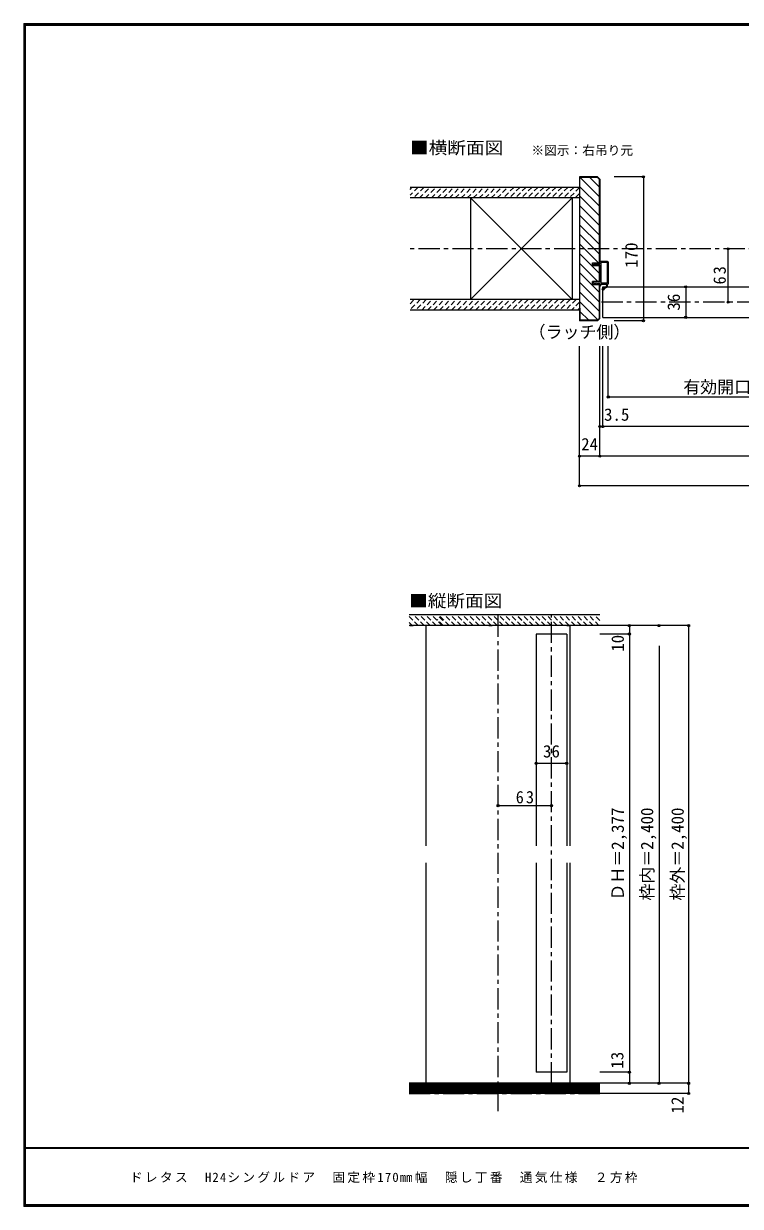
# Model space of a CAD drawing. Units: millimetres at full size, sheet at 1:5. Extents: x -973 to 977, y -718 to 696.
# Drawn here: x -973 to -127, y -701 to 696 of the extents above; entities that cross this region are included whole.
import ezdxf
from ezdxf.enums import TextEntityAlignment as Align

# ---------------------------------------------------------------- set-up
doc = ezdxf.new("R2010")
doc.units = ezdxf.units.MM
doc.header["$LTSCALE"] = 5
doc.header["$PDMODE"] = 32
doc.header["$PDSIZE"] = 2.5
doc.linetypes.add('CHAIN1', pattern=[8, 5, -1, 1, -1])
doc.linetypes.add('DASHED1', pattern=[1.8, 1.2, -0.6])
for name, color, linetype in [('0-0_補助線', 7, 'Continuous'), ('0-1_通り芯', 4, 'CHAIN1'), ('0-3_仕上げ', 7, 'Continuous'), ('0-4_枠', 3, 'Continuous'), ('0-6_扉', 6, 'Continuous'), ('0-A_文字', 3, 'Continuous'), ('0-B_寸法', 4, 'Continuous'), ('0-C_ハッチ', 4, 'DASHED1'), ('F-1_枠', 6, 'Continuous'), ('F-A_文字', 7, 'Continuous')]:
    doc.layers.add(name, color=color, linetype=linetype)
doc.styles.add('ＭＳ ゴシック', font='')
doc.styles.get('ＭＳ ゴシック').set_extended_font_data('MS Gothic')

# ---------------------------------------------------------------- blocks, each defined once
blk = doc.blocks.new('2')
at = {"layer": '0-0_補助線'}
for p, q in [((-9.846, -9.622), (-9.846, 15.078)), ((-8.846, 16.078), (0.354, 16.078)), ((-8.846, 15.878), (0.637, 15.878)), ((-8.446, 14.378), (-8.446, -8.922)), ((-8.146, 14.678), (-1.546, 14.678)), ((-1.246, 14.378), (-1.246, -8.922)), ((0.154, 11.653), (2.154, 11.653)), ((0.154, 11.653), (0.154, -8.497)), ((2.154, 10.953), (2.154, 11.653)), ((3.154, 11.653), (2.512, 10.83)), ((3.154, 11.653), (6.154, 11.653)), ((4.154, 13.753), (4.154, 13.053)), ((5.154, 13.053), (4.512, 13.876)), ((7.154, 13.053), (5.154, 13.053)), ((6.154, 10.953), (6.154, 11.653)), ((7.558, 12.258), (6.516, 10.835)), ((-1.48, -10.622), (-8.846, -10.622)), ((-1.546, -9.222), (-8.146, -9.222)), ((-1.189, -10.85), (-0.732, -12.694)), ((0.354, -12.922), (-0.441, -12.922)), ((0.154, -8.497), (2.154, -8.497)), ((4.154, -9.897), (0.154, -9.897)), ((0.154, -9.897), (0.154, -10.622)), ((0.154, -10.622), (0.645, -12.548)), ((2.154, -7.797), (2.154, -8.497)), ((3.154, -8.497), (2.512, -7.674)), ((3.154, -8.497), (6.154, -8.497)), ((4.154, -10.597), (4.154, -9.897)), ((5.154, -9.897), (4.512, -10.72)), ((7.154, -9.897), (5.154, -9.897)), ((6.154, -7.797), (6.154, -8.497)), ((7.558, -9.101), (6.516, -7.679))]:
    blk.add_line(p, q, dxfattribs=at)
for points in [[(-9.646, 15.078), (-9.646, -9.622), (-9.846, -9.622)], [(4.154, 13.053), (0.154, 13.053), (0.649, 15.723)]]:
    blk.add_lwpolyline(points, dxfattribs=at)
for centre, radius, start, end in [((-8.846, 15.078), 1, 90, 180), ((-8.846, 15.078), 0.8, 90, 180), ((-8.146, 14.378), 0.3, 90, 180), ((-1.546, 14.378), 0.3, 0, 90), ((0.354, 15.778), 0.3, 349.49875, 90), ((2.354, 10.953), 0.2, 180, 322.03043), ((4.354, 13.753), 0.2, 37.96957, 180), ((6.354, 10.953), 0.2, 180, 323.78053), ((7.154, 12.553), 0.5, 323.78053, 90), ((-8.846, -9.622), 1, 180, 270), ((-2.846, -10.72), 6, 179.06153, 259.29815), ((-8.146, -8.922), 0.3, 180, 270), ((-2.846, -10.72), 5.3, 178.93757, 259.29815), ((-1.546, -8.922), 0.3, 270, 0), ((-1.48, -10.922), 0.3, 13.9282, 90), ((-0.441, -12.622), 0.3, 193.9282, 270), ((0.354, -12.622), 0.3, 270, 14.29438), ((2.354, -7.797), 0.2, 37.96957, 180), ((4.354, -10.597), 0.2, 180, 322.03043), ((6.354, -7.797), 0.2, 36.21947, 180), ((7.154, -9.397), 0.5, 270, 36.21947), ((-3.896, -16.272), 0.35, 259.29815, 79.29815)]:
    blk.add_arc(centre, radius, start, end, dxfattribs=at)
blk.add_point((-3.896, -16.622), dxfattribs=at)

msp = doc.modelspace()

# ---------------------------------------------------------------- linework, layer by layer
at = {"layer": '0-1_通り芯'}
for p, q in [((517.653, 430), (-517.347, 430)), ((293.653, 367), (-293.347, 367)), ((-413.412, -588.252), (-413.412, -2.5)), ((-350.412, -555.5), (-350.412, -2.5)), ((-518.412, -567.5), (-293.412, -567.5))]:
    msp.add_line(p, q, dxfattribs=at)
at = {"layer": '0-3_仕上げ', "color": 2}
for p, q in [((-317.347, 502.5), (-517.347, 502.5)), ((-317.347, 490), (-517.347, 490)), ((-317.347, 370), (-517.347, 370)), ((-317.347, 357.5), (-517.347, 357.5)), ((-293.412, -555.5), (-518.412, -555.5)), ((-293.412, -567.5), (-518.412, -567.5))]:
    msp.add_line(p, q, dxfattribs=at)
at = {"layer": '0-3_仕上げ', "color": 3}
for p, q in [((-445.847, 490), (-445.847, 370)), ((-325.847, 490), (-325.847, 370))]:
    msp.add_line(p, q, dxfattribs=at)
at = {"layer": '0-3_仕上げ'}
for p, q in [((-325.847, 370), (-445.847, 490)), ((-445.847, 370), (-325.847, 490)), ((-293.412, -557), (-518.412, -557)), ((-293.412, -558.5), (-518.412, -558.5)), ((-293.412, -560), (-518.412, -560)), ((-293.412, -561.5), (-518.412, -561.5)), ((-293.412, -563), (-518.412, -563)), ((-293.412, -564.5), (-518.412, -564.5)), ((-293.412, -566), (-518.412, -566))]:
    msp.add_line(p, q, dxfattribs=at)
at = {"layer": '0-4_枠'}
for p, q in [((-317.347, 515), (-317.347, 345)), ((-296.175, 515), (-317.347, 515)), ((-296.383, 514.5), (-293.847, 511.964)), ((-296.175, 515), (-293.347, 512.172)), ((-293.847, 413.5), (-293.847, 511.964)), ((-293.347, 512.172), (-293.347, 413.5)), ((-316.847, 500), (-317.347, 500)), ((-293.347, 409.8), (-301.847, 409.8)), ((-293.847, 391.2), (-293.847, 409.8)), ((-293.347, 391.2), (-293.347, 409.8)), ((-301.847, 387.5), (-301.847, 391.2)), ((-293.347, 391.2), (-301.847, 391.2)), ((-293.347, 387.5), (-301.847, 387.5)), ((-293.847, 348.036), (-293.847, 387.5)), ((-293.347, 347.828), (-293.347, 387.5)), ((-316.847, 360), (-317.347, 360)), ((-316.847, 360), (-316.847, 345.5)), ((-296.175, 345), (-317.347, 345)), ((-296.382, 345.5), (-316.847, 345.5)), ((-296.382, 345.5), (-293.847, 348.036)), ((-296.175, 345), (-293.347, 347.828))]:
    msp.add_line(p, q, dxfattribs=at)
at = {"layer": '0-4_枠', "color": 4}
for p, q in [((-498.412, -275), (-498.412, -15)), ((-328.412, -275), (-328.412, -15)), ((-498.412, -555.5), (-498.412, -295)), ((-328.412, -555.5), (-328.412, -295))]:
    msp.add_line(p, q, dxfattribs=at)
at = {"layer": '0-4_枠'}
for points in [[(-316.847, 500), (-316.847, 514.5), (-296.383, 514.5)], [(-301.847, 409.8), (-301.847, 413.5), (-293.347, 413.5)]]:
    msp.add_lwpolyline(points, dxfattribs=at)
at = {"layer": '0-6_扉'}
for p, q in [((-289.847, 349), (-289.847, 385)), ((-289.847, 385), (-8.347, 385)), ((-289.847, 349), (-8.347, 349)), ((-368.412, -25), (-368.412, -275)), ((-332.412, -25), (-332.412, -275)), ((-368.412, -295), (-368.412, -542.5)), ((-332.412, -295), (-332.412, -542.5)), ((-332.412, -542.5), (-368.412, -542.5))]:
    msp.add_line(p, q, dxfattribs=at)
at = {"layer": '0-B_寸法'}
for p, q in [((-241.925, 515), (-276.447, 515)), ((-241.925, 515), (-241.925, 345)), ((-141.925, 367), (-141.925, 430)), ((-191.925, 385), (-191.925, 349)), ((-241.925, 345), (-276.447, 345)), ((-317.347, 150), (-317.347, 315)), ((-293.347, 185), (-293.347, 315)), ((-289.847, 220), (-289.847, 315)), ((-283.347, 255), (-283.347, 315)), ((-283.347, 255), (256.553, 255)), ((293.653, 220), (-293.347, 220)), ((317.653, 185), (-317.347, 185)), ((317.653, 150), (-317.347, 150)), ((-517.513, -15), (-513.513, -15)), ((-479.412, -15), (-483.412, -15)), ((-424.336, -15), (-420.336, -15)), ((-332.412, -15), (-328.412, -15)), ((-188.555, -15), (-293.412, -15)), ((-258.412, -25), (-293.412, -25)), ((-258.412, -15), (-258.412, -555.5)), ((-223.412, -15), (-258.412, -15)), ((-188.555, -15), (-188.555, -567.5)), ((-223.412, -39), (-223.412, -555.5)), ((-368.412, -177.631), (-332.412, -177.631)), ((-413.412, -227.631), (-350.412, -227.631)), ((-258.412, -542.5), (-293.412, -542.5)), ((-188.555, -555.5), (-293.412, -555.5)), ((-188.555, -567.5), (-293.412, -567.5))]:
    msp.add_line(p, q, dxfattribs=at)
at = {"layer": '0-B_寸法', "color": 2}
for p, q in [((-293.412, -2.5), (-518.412, -2.5)), ((-293.412, -15), (-518.412, -15))]:
    msp.add_line(p, q, dxfattribs=at)
at = {"layer": '0-B_寸法', "linetype": 'DASHED1'}
for p, q in [((-507.696, -15), (-518.412, -4.284)), ((-514.768, -15), (-518.412, -11.355)), ((-500.625, -15), (-513.125, -2.5)), ((-493.554, -15), (-506.054, -2.5)), ((-486.483, -15), (-498.983, -2.5)), ((-479.412, -15), (-491.912, -2.5)), ((-478.159, -15), (-485.336, -7.823)), ((-478.513, -8.828), (-484.841, -2.5)), ((-471.088, -15), (-483.588, -2.5)), ((-464.017, -15), (-476.517, -2.5)), ((-456.946, -15), (-469.446, -2.5)), ((-449.875, -15), (-462.375, -2.5)), ((-442.804, -15), (-455.304, -2.5)), ((-435.733, -15), (-448.233, -2.5)), ((-428.662, -15), (-441.162, -2.5)), ((-421.591, -15), (-434.091, -2.5)), ((-414.519, -15), (-427.019, -2.5)), ((-407.448, -15), (-419.948, -2.5)), ((-400.377, -15), (-412.877, -2.5)), ((-393.306, -15), (-405.806, -2.5)), ((-386.235, -15), (-398.735, -2.5)), ((-386.235, -15), (-393.412, -7.823)), ((-379.164, -15), (-391.664, -2.5)), ((-385.336, -8.828), (-391.664, -2.5)), ((-372.093, -15), (-384.593, -2.5)), ((-365.022, -15), (-377.522, -2.5)), ((-357.951, -15), (-370.451, -2.5)), ((-350.88, -15), (-363.38, -2.5)), ((-343.809, -15), (-356.309, -2.5)), ((-336.738, -15), (-349.238, -2.5)), ((-329.667, -15), (-342.167, -2.5)), ((-322.596, -15), (-335.096, -2.5)), ((-315.525, -15), (-328.025, -2.5)), ((-308.453, -15), (-320.953, -2.5)), ((-301.382, -15), (-313.882, -2.5)), ((-294.311, -15), (-306.811, -2.5)), ((-293.412, -8.828), (-299.74, -2.5)), ((-485.23, -15), (-485.336, -14.894)), ((-393.306, -15), (-393.412, -14.894))]:
    msp.add_line(p, q, dxfattribs=at)
at = {"layer": '0-B_寸法', "color": 6}
msp.add_line((-332.412, -25), (-368.412, -25), dxfattribs=at)
at = {"layer": '0-B_寸法', "color": 7}
for p in [(-241.925, 515), (-141.925, 430), (-191.925, 385), (-141.925, 367), (-191.925, 349), (-241.925, 345), (-283.347, 255), (-293.347, 220), (-289.847, 220), (-317.347, 185), (-293.347, 185), (-317.347, 150), (-258.412, -15), (-223.412, -15), (-188.555, -15), (-258.412, -25), (-368.412, -177.631), (-332.412, -177.631), (-413.412, -227.631), (-350.412, -227.631), (-258.412, -542.5), (-258.412, -555.5), (-223.412, -555.5), (-188.555, -555.5), (-188.555, -567.5)]:
    msp.add_point(p, dxfattribs=at)
at = {"layer": '0-C_ハッチ', "linetype": 'Continuous'}
for p, q in [((-317.347, 514.98), (-293.847, 491.48)), ((-316.847, 503.167), (-293.847, 480.166)), ((-305.553, 514.5), (-293.847, 502.794)), ((-317.347, 492.353), (-293.847, 468.853)), ((-317.347, 481.039), (-293.847, 457.539)), ((-317.347, 469.725), (-293.847, 446.225)), ((-317.347, 458.412), (-293.847, 434.912)), ((-317.347, 447.098), (-293.847, 423.598)), ((-317.347, 424.47), (-293.847, 400.97)), ((-317.347, 401.843), (-293.847, 378.343)), ((-317.347, 390.529), (-293.847, 367.029)), ((-317.347, 379.216), (-293.847, 355.716)), ((-317.347, 367.902), (-295.664, 346.219)), ((-316.847, 356.088), (-306.259, 345.5))]:
    msp.add_line(p, q, dxfattribs=at)
at = {"layer": '0-C_ハッチ'}
for p, q in [((-517.347, 500.168), (-515.015, 502.5)), ((-507.944, 502.5), (-517.347, 493.097)), ((-500.873, 502.5), (-513.373, 490)), ((-506.302, 490), (-493.802, 502.5)), ((-499.231, 490), (-486.731, 502.5)), ((-492.16, 490), (-479.66, 502.5)), ((-485.089, 490), (-472.589, 502.5)), ((-478.018, 490), (-465.518, 502.5)), ((-470.947, 490), (-458.447, 502.5)), ((-463.876, 490), (-451.376, 502.5)), ((-456.805, 490), (-444.305, 502.5)), ((-449.734, 490), (-437.234, 502.5)), ((-442.662, 490), (-430.162, 502.5)), ((-435.591, 490), (-423.091, 502.5)), ((-428.52, 490), (-416.02, 502.5)), ((-421.449, 490), (-408.949, 502.5)), ((-414.378, 490), (-401.878, 502.5)), ((-394.807, 502.5), (-407.307, 490)), ((-387.736, 502.5), (-400.236, 490)), ((-380.665, 502.5), (-393.165, 490)), ((-373.594, 502.5), (-386.094, 490)), ((-366.523, 502.5), (-379.023, 490)), ((-359.452, 502.5), (-371.952, 490)), ((-352.381, 502.5), (-364.881, 490)), ((-345.31, 502.5), (-357.81, 490)), ((-338.239, 502.5), (-350.739, 490)), ((-331.168, 502.5), (-343.668, 490)), ((-324.096, 502.5), (-336.596, 490)), ((-317.347, 502.178), (-329.525, 490)), ((-317.347, 495.107), (-322.454, 490)), ((-517.347, 364.96), (-512.307, 370)), ((-505.236, 370), (-517.347, 357.889)), ((-498.165, 370), (-510.665, 357.5)), ((-503.594, 357.5), (-491.094, 370)), ((-496.523, 357.5), (-484.023, 370)), ((-489.452, 357.5), (-476.952, 370)), ((-482.381, 357.5), (-469.881, 370)), ((-475.31, 357.5), (-462.81, 370)), ((-468.239, 357.5), (-455.739, 370)), ((-461.168, 357.5), (-448.668, 370)), ((-454.096, 357.5), (-441.596, 370)), ((-447.025, 357.5), (-434.525, 370)), ((-439.954, 357.5), (-427.454, 370)), ((-432.883, 357.5), (-420.383, 370)), ((-425.812, 357.5), (-413.312, 370)), ((-418.741, 357.5), (-406.241, 370)), ((-411.67, 357.5), (-399.17, 370)), ((-392.099, 370), (-404.599, 357.5)), ((-385.028, 370), (-397.528, 357.5)), ((-377.957, 370), (-390.457, 357.5)), ((-370.886, 370), (-383.386, 357.5)), ((-363.815, 370), (-376.315, 357.5)), ((-356.744, 370), (-369.244, 357.5)), ((-349.673, 370), (-362.173, 357.5)), ((-342.601, 370), (-355.101, 357.5)), ((-335.53, 370), (-348.03, 357.5)), ((-328.459, 370), (-340.959, 357.5)), ((-321.388, 370), (-333.888, 357.5)), ((-317.347, 366.97), (-326.817, 357.5)), ((-317.347, 359.899), (-319.746, 357.5))]:
    msp.add_line(p, q, dxfattribs=at)
at = {"layer": '0-C_ハッチ', "linetype": 'Continuous'}
for points in [[(-317.347, 435.784), (-297.363, 415.8), (-295.063, 413.5)], [(-317.347, 413.157), (-297.69, 393.5), (-295.571, 391.381)]]:
    msp.add_lwpolyline(points, dxfattribs=at)
at = {"layer": 'F-1_枠'}
for p, q in [((-973.347, 695.833), (-973.347, -700.833)), ((-973.347, 695.833), (976.653, 695.833)), ((-973.347, 695), (976.653, 695)), ((-973.347, 694.167), (976.653, 694.167)), ((-972.514, 695.833), (-972.514, -700.833)), ((-971.68, 695.833), (-971.68, -700.833)), ((976.653, -631.667), (-973.347, -631.667)), ((976.653, -632.5), (-973.347, -632.5)), ((976.653, -699.167), (-973.347, -699.167)), ((976.653, -700), (-973.347, -700)), ((976.653, -700.833), (-973.347, -700.833))]:
    msp.add_line(p, q, dxfattribs=at)

# ---------------------------------------------------------------- block references
at = {"layer": '0-0_補助線', "xscale": -1}
msp.add_blockref('2', (-293.193, 398.922), dxfattribs=at)

# ---------------------------------------------------------------- texts
at = {"layer": '0-A_文字', "color": 7, "style": 'ＭＳ ゴシック', "width": 1.1}
for s, p in [('■横断面図', (-517.347, 537.5)), ('■縦断面図', (-518.412, 2.5))]:
    msp.add_text(s, height=14.66, dxfattribs=at).set_placement(p, align=Align.BOTTOM_LEFT)
at = {"layer": '0-A_文字', "color": 7, "style": 'ＭＳ ゴシック'}
for s, height, p in [('※図示：右吊り元', 11, (-374.082, 537.5)), ('（ラッチ側）', 14.66, (-377.347, 320))]:
    msp.add_text(s, height=height, dxfattribs=at).set_placement(p, align=Align.BOTTOM_LEFT)
at = {"layer": '0-B_寸法', "color": 7, "style": 'ＭＳ ゴシック'}
for s, p in [('170', (-244.425, 407.5)), ('36', (-194.425, 357)), ('10 ', (-260.575, -45.885)), ('ＤＨ＝2,377', (-260.592, -339.75)), ('枠内＝2,400', (-225.912, -339.75)), ('枠外＝2,400', (-189.898, -339.75)), ('13', (-261.121, -538.245)), ('12', (-189.941, -591.168))]:
    msp.add_text(s, height=14.66, rotation=90, dxfattribs=at).set_placement(p, align=Align.BOTTOM_LEFT)
for s, p in [('有効開口寸法＝753（683）<663>［640］', (-194.847, 255)), ('3.5', (-288.361, 222.5)), ('24', (-315.347, 187.5)), ('36', (-360.412, -175.131))]:
    msp.add_text(s, height=14.66, dxfattribs=at).set_placement(p, align=Align.BOTTOM_LEFT)
at = {"layer": '0-B_寸法', "color": 7, "insert": (-144.425, 387.875), "char_height": 14.66, "attachment_point": 7, "rotation": 90, "style": 'ＭＳ ゴシック'}
msp.add_mtext('\\T1.27;\\W0.95;63', dxfattribs=at)
at = {"layer": '0-B_寸法', "color": 7, "insert": (-392.537, -225.131), "char_height": 14.66, "attachment_point": 7, "style": 'ＭＳ ゴシック'}
msp.add_mtext('\\T1.27;\\W0.95;63', dxfattribs=at)
at = {"layer": 'F-A_文字', "insert": (-847.938, -673.333), "char_height": 11, "attachment_point": 7, "style": 'ＭＳ ゴシック'}
msp.add_mtext('\\T1.18;ドレタス\u3000H24シングルドア\u3000固定枠170㎜幅\u3000隠し丁番\u3000通気仕様\u3000２方枠', dxfattribs=at)

doc.saveas('drawing.dxf')
